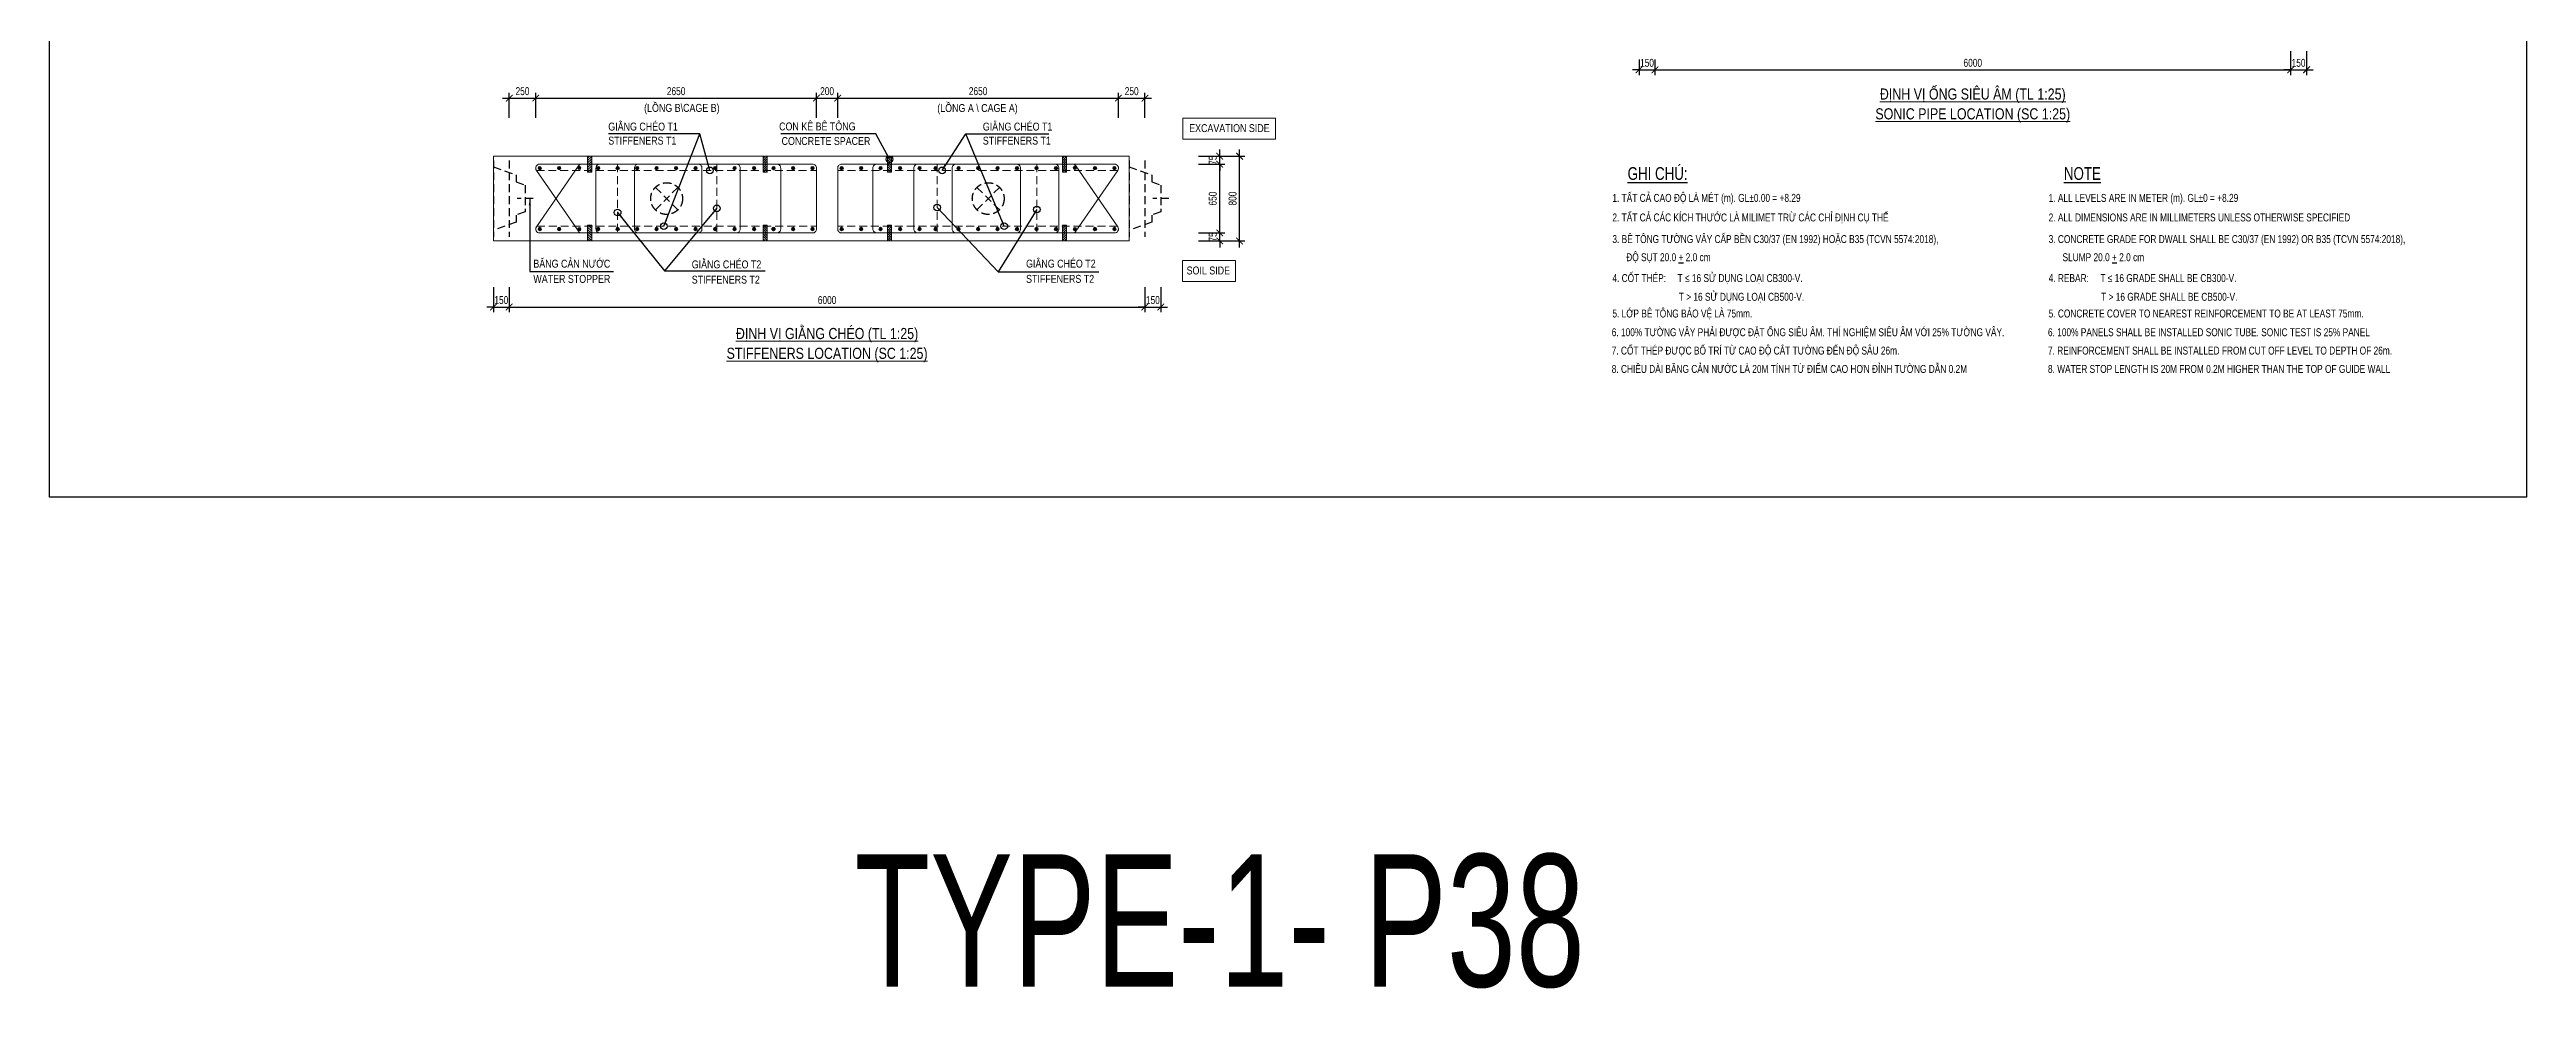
# Model space of a CAD drawing. Header units: millimetres. Extents: x 2746337 to 7547699, y -363432 to 15720.
# Drawn here: x 2746337 to 2839854, y -86668 to -51206 of the extents above; entities that cross this region are included whole.
import ezdxf
from ezdxf.enums import TextEntityAlignment as Align

# ---------------------------------------------------------------- set-up
doc = ezdxf.new("R2010")
doc.units = ezdxf.units.MM
doc.header["$LTSCALE"] = 1200
doc.header["$PDMODE"] = 3
doc.linetypes.add('HIDDEN', pattern=[0.375, 0.25, -0.125])
for name, color, linetype, lineweight in [('030_Label', 4, 'Continuous', 5), ('5', 5, 'Continuous', 13), ('BOUND', 3, 'Continuous', 20), ('CWS', 8, 'HIDDEN', 9), ('ENOTE', 2, 'Continuous', 15), ('K-THUOC', 1, 'Continuous', 18), ('LEADER', 8, 'Continuous', 9), ('MCT', 6, 'Continuous', 20), ('T2HI', 4, 'HIDDEN', 13), ('TEXTMA', 2, 'Continuous', 13), ('TEXTVN', 2, 'Continuous', 20), ('TIE', 4, 'Continuous', 13)]:
    doc.layers.add(name, color=color, linetype=linetype, lineweight=lineweight)
for name, color, linetype in [('CDC.04.HIDDEN', 8, 'HIDDEN'), ('CDC.06.TEXT', 2, 'Continuous'), ('CDC.11.NOTE', 8, 'Continuous'), ('MIE', 5, 'HIDDEN')]:
    doc.layers.add(name, color=color, linetype=linetype)
doc.styles.add('DB_Arial', font='arial.ttf', dxfattribs={"width": 0.8})
doc.styles.add('SMTEXT', font='arial.ttf', dxfattribs={"width": 0.75})
doc.styles.add('VNROMANS', font='VHAVAN.TTF', dxfattribs={"width": 0.8})
doc.dimstyles.new('BSV1-100', dxfattribs={"dimtxt": 300, "dimasz": 250, "dimexe": 200, "dimexo": 0, "dimgap": 108, "dimtad": 1, "dimdec": 0, "dimdsep": 46, "dimtxsty": 'SMTEXT', "dimblk": 'ARCHTICK', "dimcen": 100, "dimdle": 250, "dimclrd": 256, "dimclre": 256, "dimclrt": 1, "dimadec": 0, "dimazin": 0, "dimtfac": 1, "dimtdec": 0, "dimtix": 1, "dimtmove": 2, "dimatfit": 3, "dimfxl": 720, "dimfxlon": 1, "dimtolj": 1, "dimtzin": 0, "dimarcsym": 0})
doc.dimstyles.new('BSV25', dxfattribs={"dimtxt": 300, "dimasz": 250, "dimexe": 200, "dimexo": 0, "dimgap": 108, "dimtad": 1, "dimdec": 0, "dimlfac": 0.25, "dimdsep": 46, "dimtxsty": 'SMTEXT', "dimblk": 'ARCHTICK', "dimcen": 100, "dimdle": 250, "dimclrd": 256, "dimclre": 256, "dimclrt": 2, "dimadec": 0, "dimazin": 0, "dimtfac": 1, "dimtdec": 0, "dimtix": 1, "dimtmove": 2, "dimatfit": 3, "dimfxl": 800, "dimfxlon": 1, "dimtolj": 1, "dimtzin": 0, "dimarcsym": 0})

# ---------------------------------------------------------------- blocks, each defined once
blk = doc.blocks.new('_ArchTick')
at = {"color": 0, "linetype": 'ByBlock', "const_width": 0.15}
blk.add_lwpolyline([(-0.5, -0.5), (0.5, 0.5)], dxfattribs=at)
blk = doc.blocks.new('sp')
at = {"layer": '5', "lineweight": 20}
h = blk.add_hatch(dxfattribs=at)
h.set_pattern_fill('ANSI31', color=256, scale=500)
h.set_pattern_definition([(45, (0, 0), (-44.194, 44.194), [])])
h.paths.add_polyline_path([(80, 300), (-80, 300), (-80, -300), (80, -300)])
blk.add_lwpolyline([(-80, -300), (80, -300), (80, 300), (-80, 300)], close=True, dxfattribs=at)
blk = doc.blocks.new('mct1')
at = {"lineweight": 9}
h = blk.add_hatch(color=256, dxfattribs=at)
h.dxf.hatch_style = 1
h.paths.add_polyline_path([(-16, 0, 1), (16, 0, 1)])
blk.add_circle((0, 0), 16, dxfattribs=at)
blk = doc.blocks.new('cws800')
at = {"layer": 'CDC.04.HIDDEN'}
for p, q in [((-600, 1440), (-600, -1440)), ((0, 1440), (0, -1440))]:
    blk.add_line(p, q, dxfattribs=at)
for points in [[(0, 1200), (-860, 888), (-860, 627), (-1200, 507), (-1200, -507), (-860, -627), (-860, -888), (0, -1200)], [(-1500, 0), (-900, 0)]]:
    blk.add_lwpolyline(points, dxfattribs=at)
blk = doc.blocks.new('*D26')
at = {"layer": 'Defpoints', "color": 0, "transparency": 16777216}
for p in [(2763094, -60181), (2763694, -60181), (2763694, -60931)]:
    blk.add_point(p, dxfattribs=at)
at = {"layer": 'K-THUOC', "lineweight": -2, "transparency": 16777216}
for p, q in [((2763094, -60181), (2763094, -61131)), ((2763694, -60181), (2763694, -61131)), ((2763094, -60931), (2762844, -60931)), ((2763094, -60931), (2763694, -60931)), ((2763694, -60931), (2763944, -60931))]:
    blk.add_line(p, q, dxfattribs=at)
at = {"layer": 'K-THUOC', "lineweight": -2, "transparency": 16777216, "xscale": 250, "yscale": 250, "zscale": 250}
blk.add_blockref('_ArchTick', (2763094, -60931), dxfattribs=at)
at = {"layer": 'K-THUOC', "lineweight": -2, "transparency": 16777216, "xscale": 250, "yscale": 250, "zscale": 250, "rotation": 180}
blk.add_blockref('_ArchTick', (2763694, -60931), dxfattribs=at)
at = {"layer": 'K-THUOC', "color": 2, "transparency": 16777216, "insert": (2763394, -60670), "char_height": 300, "attachment_point": 5, "style": 'SMTEXT'}
blk.add_mtext('\\A1;150', dxfattribs=at)
blk = doc.blocks.new('*D27')
at = {"layer": 'Defpoints', "color": 0, "transparency": 16777216}
for p in [(2787694, -60181), (2788294, -60181), (2788294, -60931)]:
    blk.add_point(p, dxfattribs=at)
at = {"layer": 'K-THUOC', "lineweight": -2, "transparency": 16777216}
for p, q in [((2787694, -60181), (2787694, -61131)), ((2788294, -60181), (2788294, -61131)), ((2787694, -60931), (2787444, -60931)), ((2787694, -60931), (2788294, -60931)), ((2788294, -60931), (2788544, -60931))]:
    blk.add_line(p, q, dxfattribs=at)
at = {"layer": 'K-THUOC', "lineweight": -2, "transparency": 16777216, "xscale": 250, "yscale": 250, "zscale": 250}
blk.add_blockref('_ArchTick', (2787694, -60931), dxfattribs=at)
at = {"layer": 'K-THUOC', "lineweight": -2, "transparency": 16777216, "xscale": 250, "yscale": 250, "zscale": 250, "rotation": 180}
blk.add_blockref('_ArchTick', (2788294, -60931), dxfattribs=at)
at = {"layer": 'K-THUOC', "color": 2, "transparency": 16777216, "insert": (2787994, -60670), "char_height": 300, "attachment_point": 5, "style": 'SMTEXT'}
blk.add_mtext('\\A1;150', dxfattribs=at)
blk = doc.blocks.new('*D28')
at = {"layer": 'Defpoints', "color": 0, "transparency": 16777216}
for p in [(2763694, -60181), (2787694, -60181), (2787694, -60931)]:
    blk.add_point(p, dxfattribs=at)
at = {"layer": 'K-THUOC', "lineweight": -2, "transparency": 16777216}
for p, q in [((2763694, -60181), (2763694, -61131)), ((2787694, -60181), (2787694, -61131)), ((2763444, -60931), (2787944, -60931))]:
    blk.add_line(p, q, dxfattribs=at)
at = {"layer": 'K-THUOC', "lineweight": -2, "transparency": 16777216, "xscale": 250, "yscale": 250, "zscale": 250, "rotation": 180}
blk.add_blockref('_ArchTick', (2763694, -60931), dxfattribs=at)
at = {"layer": 'K-THUOC', "lineweight": -2, "transparency": 16777216, "xscale": 250, "yscale": 250, "zscale": 250}
blk.add_blockref('_ArchTick', (2787694, -60931), dxfattribs=at)
at = {"layer": 'K-THUOC', "color": 2, "transparency": 16777216, "insert": (2775694, -60670), "char_height": 300, "attachment_point": 5, "style": 'SMTEXT'}
blk.add_mtext('\\A1;6000', dxfattribs=at)
blk = doc.blocks.new('*D29')
at = {"layer": 'Defpoints', "color": 0, "transparency": 16777216}
for p in [(2764694, -53041), (2763694, -53791), (2764694, -53791)]:
    blk.add_point(p, dxfattribs=at)
at = {"layer": 'K-THUOC', "lineweight": -2, "transparency": 16777216}
for p, q in [((2763444, -53041), (2764944, -53041)), ((2763694, -53791), (2763694, -52841)), ((2764694, -53791), (2764694, -52841))]:
    blk.add_line(p, q, dxfattribs=at)
at = {"layer": 'K-THUOC', "lineweight": -2, "transparency": 16777216, "xscale": 250, "yscale": 250, "zscale": 250, "rotation": 180}
blk.add_blockref('_ArchTick', (2763694, -53041), dxfattribs=at)
at = {"layer": 'K-THUOC', "lineweight": -2, "transparency": 16777216, "xscale": 250, "yscale": 250, "zscale": 250}
blk.add_blockref('_ArchTick', (2764694, -53041), dxfattribs=at)
at = {"layer": 'K-THUOC', "color": 2, "transparency": 16777216, "insert": (2764194, -52780), "char_height": 300, "attachment_point": 5, "style": 'SMTEXT'}
blk.add_mtext('\\A1;250', dxfattribs=at)
blk = doc.blocks.new('*D30')
at = {"layer": 'Defpoints', "color": 0, "transparency": 16777216}
for p in [(2775294, -53041), (2764694, -53791), (2775294, -53791)]:
    blk.add_point(p, dxfattribs=at)
at = {"layer": 'K-THUOC', "lineweight": -2, "transparency": 16777216}
for p, q in [((2764444, -53041), (2775544, -53041)), ((2764694, -53791), (2764694, -52841)), ((2775294, -53791), (2775294, -52841))]:
    blk.add_line(p, q, dxfattribs=at)
at = {"layer": 'K-THUOC', "lineweight": -2, "transparency": 16777216, "xscale": 250, "yscale": 250, "zscale": 250, "rotation": 180}
blk.add_blockref('_ArchTick', (2764694, -53041), dxfattribs=at)
at = {"layer": 'K-THUOC', "lineweight": -2, "transparency": 16777216, "xscale": 250, "yscale": 250, "zscale": 250}
blk.add_blockref('_ArchTick', (2775294, -53041), dxfattribs=at)
at = {"layer": 'K-THUOC', "color": 2, "transparency": 16777216, "insert": (2769994, -52780), "char_height": 300, "attachment_point": 5, "style": 'SMTEXT'}
blk.add_mtext('\\A1;2650', dxfattribs=at)
blk = doc.blocks.new('*D31')
at = {"layer": 'Defpoints', "color": 0, "transparency": 16777216}
for p in [(2776094, -53041), (2775294, -53791), (2776094, -53791)]:
    blk.add_point(p, dxfattribs=at)
at = {"layer": 'K-THUOC', "lineweight": -2, "transparency": 16777216}
for p, q in [((2775044, -53041), (2776344, -53041)), ((2775294, -53791), (2775294, -52841)), ((2776094, -53791), (2776094, -52841))]:
    blk.add_line(p, q, dxfattribs=at)
at = {"layer": 'K-THUOC', "lineweight": -2, "transparency": 16777216, "xscale": 250, "yscale": 250, "zscale": 250, "rotation": 180}
blk.add_blockref('_ArchTick', (2775294, -53041), dxfattribs=at)
at = {"layer": 'K-THUOC', "lineweight": -2, "transparency": 16777216, "xscale": 250, "yscale": 250, "zscale": 250}
blk.add_blockref('_ArchTick', (2776094, -53041), dxfattribs=at)
at = {"layer": 'K-THUOC', "color": 2, "transparency": 16777216, "insert": (2775694, -52780), "char_height": 300, "attachment_point": 5, "style": 'SMTEXT'}
blk.add_mtext('\\A1;200', dxfattribs=at)
blk = doc.blocks.new('*D32')
at = {"layer": 'Defpoints', "color": 0, "transparency": 16777216}
for p in [(2786694, -53041), (2776094, -53791), (2786694, -53791)]:
    blk.add_point(p, dxfattribs=at)
at = {"layer": 'K-THUOC', "lineweight": -2, "transparency": 16777216}
for p, q in [((2775844, -53041), (2786944, -53041)), ((2776094, -53791), (2776094, -52841)), ((2786694, -53791), (2786694, -52841))]:
    blk.add_line(p, q, dxfattribs=at)
at = {"layer": 'K-THUOC', "lineweight": -2, "transparency": 16777216, "xscale": 250, "yscale": 250, "zscale": 250, "rotation": 180}
blk.add_blockref('_ArchTick', (2776094, -53041), dxfattribs=at)
at = {"layer": 'K-THUOC', "lineweight": -2, "transparency": 16777216, "xscale": 250, "yscale": 250, "zscale": 250}
blk.add_blockref('_ArchTick', (2786694, -53041), dxfattribs=at)
at = {"layer": 'K-THUOC', "color": 2, "transparency": 16777216, "insert": (2781394, -52780), "char_height": 300, "attachment_point": 5, "style": 'SMTEXT'}
blk.add_mtext('\\A1;2650', dxfattribs=at)
blk = doc.blocks.new('*D33')
at = {"layer": 'Defpoints', "color": 0, "transparency": 16777216}
for p in [(2787694, -53041), (2786694, -53791), (2787694, -53791)]:
    blk.add_point(p, dxfattribs=at)
at = {"layer": 'K-THUOC', "lineweight": -2, "transparency": 16777216}
for p, q in [((2786444, -53041), (2787944, -53041)), ((2786694, -53791), (2786694, -52841)), ((2787694, -53791), (2787694, -52841))]:
    blk.add_line(p, q, dxfattribs=at)
at = {"layer": 'K-THUOC', "lineweight": -2, "transparency": 16777216, "xscale": 250, "yscale": 250, "zscale": 250, "rotation": 180}
blk.add_blockref('_ArchTick', (2786694, -53041), dxfattribs=at)
at = {"layer": 'K-THUOC', "lineweight": -2, "transparency": 16777216, "xscale": 250, "yscale": 250, "zscale": 250}
blk.add_blockref('_ArchTick', (2787694, -53041), dxfattribs=at)
at = {"layer": 'K-THUOC', "color": 2, "transparency": 16777216, "insert": (2787194, -52780), "char_height": 300, "attachment_point": 5, "style": 'SMTEXT'}
blk.add_mtext('\\A1;250', dxfattribs=at)
blk = doc.blocks.new('*D34')
at = {"layer": 'Defpoints', "color": 0, "transparency": 16777216}
for p in [(2789767, -55235), (2791267, -55235), (2789767, -58435)]:
    blk.add_point(p, dxfattribs=at)
at = {"layer": 'K-THUOC', "lineweight": -2, "transparency": 16777216}
for p, q in [((2791267, -58685), (2791267, -54985)), ((2790467, -55235), (2791467, -55235)), ((2790467, -58435), (2791467, -58435))]:
    blk.add_line(p, q, dxfattribs=at)
at = {"layer": 'K-THUOC', "lineweight": -2, "transparency": 16777216, "xscale": 250, "yscale": 250, "zscale": 250}
for p, rotation in [((2791267, -55235), 90), ((2791267, -58435), 270)]:
    blk.add_blockref('_ArchTick', p, dxfattribs=dict(at, rotation=rotation))
at = {"layer": 'K-THUOC', "color": 2, "transparency": 16777216, "insert": (2791005, -56835), "char_height": 300, "attachment_point": 5, "rotation": 90, "style": 'SMTEXT'}
blk.add_mtext('\\A1;800', dxfattribs=at)
blk = doc.blocks.new('*D35')
at = {"layer": 'Defpoints', "color": 0, "transparency": 16777216}
for p in [(2789409, -58435), (2789767, -58135), (2790517, -58135)]:
    blk.add_point(p, dxfattribs=at)
at = {"layer": 'K-THUOC', "lineweight": -2, "transparency": 16777216}
for p, q in [((2790517, -58135), (2790517, -57885)), ((2789717, -58435), (2790717, -58435)), ((2789767, -58135), (2790717, -58135)), ((2790517, -58435), (2790517, -58135)), ((2790517, -58435), (2790517, -58685))]:
    blk.add_line(p, q, dxfattribs=at)
at = {"layer": 'K-THUOC', "lineweight": -2, "transparency": 16777216, "xscale": 250, "yscale": 250, "zscale": 250}
for p, rotation in [((2790517, -58135), 270), ((2790517, -58435), 90)]:
    blk.add_blockref('_ArchTick', p, dxfattribs=dict(at, rotation=rotation))
at = {"layer": 'K-THUOC', "color": 2, "transparency": 16777216, "insert": (2790256, -58285), "char_height": 300, "attachment_point": 5, "rotation": 90, "style": 'SMTEXT'}
blk.add_mtext('\\A1;75', dxfattribs=at)
blk = doc.blocks.new('*D36')
at = {"layer": 'Defpoints', "color": 0, "transparency": 16777216}
for p in [(2789409, -55535), (2790517, -55535), (2789409, -58135)]:
    blk.add_point(p, dxfattribs=at)
at = {"layer": 'K-THUOC', "lineweight": -2, "transparency": 16777216}
for p, q in [((2789717, -55535), (2790717, -55535)), ((2790517, -58385), (2790517, -55285)), ((2789717, -58135), (2790717, -58135))]:
    blk.add_line(p, q, dxfattribs=at)
at = {"layer": 'K-THUOC', "lineweight": -2, "transparency": 16777216, "xscale": 250, "yscale": 250, "zscale": 250}
for p, rotation in [((2790517, -55535), 90), ((2790517, -58135), 270)]:
    blk.add_blockref('_ArchTick', p, dxfattribs=dict(at, rotation=rotation))
at = {"layer": 'K-THUOC', "color": 2, "transparency": 16777216, "insert": (2790255, -56835), "char_height": 300, "attachment_point": 5, "rotation": 90, "style": 'SMTEXT'}
blk.add_mtext('\\A1;650', dxfattribs=at)
blk = doc.blocks.new('*D37')
at = {"layer": 'Defpoints', "color": 0, "transparency": 16777216}
for p in [(2789409, -55235), (2789409, -55535), (2790517, -55235)]:
    blk.add_point(p, dxfattribs=at)
at = {"layer": 'K-THUOC', "lineweight": -2, "transparency": 16777216}
for p, q in [((2790517, -55235), (2790517, -54985)), ((2789717, -55235), (2790717, -55235)), ((2789717, -55535), (2790717, -55535)), ((2790517, -55535), (2790517, -55235)), ((2790517, -55535), (2790517, -55785))]:
    blk.add_line(p, q, dxfattribs=at)
at = {"layer": 'K-THUOC', "lineweight": -2, "transparency": 16777216, "xscale": 250, "yscale": 250, "zscale": 250}
for p, rotation in [((2790517, -55235), 270), ((2790517, -55535), 90)]:
    blk.add_blockref('_ArchTick', p, dxfattribs=dict(at, rotation=rotation))
at = {"layer": 'K-THUOC', "color": 2, "transparency": 16777216, "insert": (2790256, -55385), "char_height": 300, "attachment_point": 5, "rotation": 90, "style": 'SMTEXT'}
blk.add_mtext('\\A1;75', dxfattribs=at)
blk = doc.blocks.new('A$C7e6bd379')
at = {"layer": 'CDC.06.TEXT', "linetype": 'Continuous', "style": 'SMTEXT', "width": 0.75}
for s, p in [('%%UGHI CHÚ:', (0, 480)), ('%%UNOTE', (16471, 480))]:
    blk.add_text(s, height=480, dxfattribs=at).set_placement(p, align=Align.TOP_LEFT)
at = {"layer": 'CDC.06.TEXT', "style": 'SMTEXT', "width": 0.75}
for s, p in [('1. TẤT CẢ CAO ĐỘ LÀ MÉT (m). GL%%P0.00 = +8.29 ', (-576, -831)), ('1. ALL LEVELS ARE IN METER (m). GL%%P0 = +8.29 ', (15895, -831)), ('2. TẤT CẢ CÁC KÍCH THƯỚC LÀ MILIMET TRỪ CÁC CHỈ ĐỊNH CỤ THỂ', (-576, -1570)), ('2. ALL DIMENSIONS ARE IN MILLIMETERS UNLESS OTHERWISE SPECIFIED', (15895, -1570)), ('3. BÊ TÔNG TƯỜNG VÂY CẤP BỀN C30/37 (EN 1992) HOẶC B35 (TCVN 5574:2018),', (-576, -2387)), ('ĐỘ SỤT 20.0 %%U+%%U 2.0 cm', (-53, -3072)), ('3. CONCRETE GRADE FOR DWALL SHALL BE C30/37 (EN 1992) OR B35 (TCVN 5574:2018),', (15895, -2387)), ('SLUMP 20.0 %%U+%%U 2.0 cm', (16418, -3072)), ('4. CỐT THÉP:     T ≤ 16 SỬ DỤNG LOẠI CB300-V.', (-576, -3860)), ('4. REBAR:     T ≤ 16 GRADE SHALL BE CB300-V.', (15895, -3860)), ('                             T > 16 SỬ DỤNG LOẠI CB500-V.', (-601, -4567)), ('                       T > 16 GRADE SHALL BE CB500-V.', (15869, -4567)), ('6. 100%%% TƯỜNG VÂY PHẢI ĐƯỢC ĐẶT ỐNG SIÊU ÂM. THÍ NGHIỆM SIÊU ÂM VỚI 25%%% TƯỜNG VÂY.', (-601, -5905)), ('5. LỚP BÊ TÔNG BẢO VỆ LÀ 75mm.', (-576, -5198)), ('6. 100%%% PANELS SHALL BE INSTALLED SONIC TUBE. SONIC TEST IS 25%%% PANEL ', (15869, -5905)), ('5. CONCRETE COVER TO NEAREST REINFORCEMENT TO BE AT LEAST 75mm.', (15895, -5198)), ('7. CỐT THÉP ĐƯỢC BỐ TRÍ TỪ CAO ĐỘ CẮT TƯỜNG ĐẾN ĐỘ SÂU 26m. ', (-601, -6598)), ('7. REINFORCEMENT SHALL BE INSTALLED FROM CUT OFF LEVEL TO DEPTH OF 26m. ', (15869, -6598)), ('8. CHIỀU DÀI BĂNG CẢN NƯỚC LÀ 20M TÍNH TỪ ĐIỂM CAO HƠN ĐỈNH TƯỜNG DẪN 0.2M', (-601, -7291)), ('8. WATER STOP LENGTH IS 20M FROM 0.2M HIGHER THAN THE TOP OF GUIDE WALL', (15869, -7291))]:
    blk.add_text(s, height=300, dxfattribs=at).set_placement(p)
blk = doc.blocks.new('*D1079')
at = {"layer": 'Defpoints', "color": 0, "transparency": 16777216}
for p in [(2806350, -51587), (2806950, -51587), (2806950, -51971)]:
    blk.add_point(p, dxfattribs=at)
at = {"layer": 'K-THUOC', "lineweight": -2, "transparency": 16777216}
for p, q in [((2806350, -51971), (2806100, -51971)), ((2806350, -51587), (2806350, -52171)), ((2806350, -51971), (2806950, -51971)), ((2806950, -51587), (2806950, -52171)), ((2806950, -51971), (2807200, -51971))]:
    blk.add_line(p, q, dxfattribs=at)
at = {"layer": 'K-THUOC', "lineweight": -2, "transparency": 16777216, "xscale": 250, "yscale": 250, "zscale": 250}
blk.add_blockref('_ArchTick', (2806350, -51971), dxfattribs=at)
at = {"layer": 'K-THUOC', "lineweight": -2, "transparency": 16777216, "xscale": 250, "yscale": 250, "zscale": 250, "rotation": 180}
blk.add_blockref('_ArchTick', (2806950, -51971), dxfattribs=at)
at = {"layer": 'K-THUOC', "color": 2, "transparency": 16777216, "insert": (2806650, -51710), "char_height": 300, "attachment_point": 5, "style": 'SMTEXT'}
blk.add_mtext('\\A1;150', dxfattribs=at)
blk = doc.blocks.new('*D1085')
at = {"layer": 'Defpoints', "color": 0, "transparency": 16777216}
for p in [(2806950, -51587), (2830950, -51587), (2830950, -51971)]:
    blk.add_point(p, dxfattribs=at)
at = {"layer": 'K-THUOC', "lineweight": -2, "transparency": 16777216}
for p, q in [((2806700, -51971), (2831200, -51971)), ((2806950, -51587), (2806950, -52171)), ((2830950, -51587), (2830950, -52171))]:
    blk.add_line(p, q, dxfattribs=at)
at = {"layer": 'K-THUOC', "lineweight": -2, "transparency": 16777216, "xscale": 250, "yscale": 250, "zscale": 250, "rotation": 180}
blk.add_blockref('_ArchTick', (2806950, -51971), dxfattribs=at)
at = {"layer": 'K-THUOC', "lineweight": -2, "transparency": 16777216, "xscale": 250, "yscale": 250, "zscale": 250}
blk.add_blockref('_ArchTick', (2830950, -51971), dxfattribs=at)
at = {"layer": 'K-THUOC', "color": 2, "transparency": 16777216, "insert": (2818950, -51710), "char_height": 300, "attachment_point": 5, "style": 'SMTEXT'}
blk.add_mtext('\\A1;6000', dxfattribs=at)
blk = doc.blocks.new('*D1086')
at = {"layer": 'Defpoints', "color": 0, "transparency": 16777216}
for p in [(2830950, -51262), (2831550, -51262), (2831550, -51971)]:
    blk.add_point(p, dxfattribs=at)
at = {"layer": 'K-THUOC', "lineweight": -2, "transparency": 16777216}
for p, q in [((2830950, -51262), (2830950, -52171)), ((2831550, -51262), (2831550, -52171)), ((2830950, -51971), (2830700, -51971)), ((2830950, -51971), (2831550, -51971)), ((2831550, -51971), (2831800, -51971))]:
    blk.add_line(p, q, dxfattribs=at)
at = {"layer": 'K-THUOC', "lineweight": -2, "transparency": 16777216, "xscale": 250, "yscale": 250, "zscale": 250}
blk.add_blockref('_ArchTick', (2830950, -51971), dxfattribs=at)
at = {"layer": 'K-THUOC', "lineweight": -2, "transparency": 16777216, "xscale": 250, "yscale": 250, "zscale": 250, "rotation": 180}
blk.add_blockref('_ArchTick', (2831550, -51971), dxfattribs=at)
at = {"layer": 'K-THUOC', "color": 2, "transparency": 16777216, "insert": (2831250, -51710), "char_height": 300, "attachment_point": 5, "style": 'SMTEXT'}
blk.add_mtext('\\A1;150', dxfattribs=at)

msp = doc.modelspace()

# ---------------------------------------------------------------- linework, layer by layer
msp.add_lwpolyline([(2746337, 9038.3), (2839854.3, 9038.3), (2839854.3, -68114), (2746337, -68114)], close=True)
at = {"layer": 'BOUND'}
msp.add_lwpolyline([(2763093.5, -58435), (2787093.5, -58435), (2787093.5, -55235), (2763093.5, -55235)], close=True, dxfattribs=at)
at = {"layer": 'ENOTE'}
for points in [[(2789125.5, -53792.5), (2792625.5, -53792.5), (2792625.5, -54592.5), (2789125.5, -54592.5)], [(2789114.9, -59169.1), (2791114.9, -59169.1), (2791114.9, -59969.1), (2789114.9, -59969.1)]]:
    msp.add_lwpolyline(points, close=True, dxfattribs=at)
at = {"layer": 'MIE'}
for p, q in [((2769212, -57259.3), (2770060.6, -56410.7)), ((2769212, -56410.7), (2770060.6, -57259.3)), ((2782201.6, -57259.3), (2781353.1, -56410.7)), ((2782201.6, -56410.7), (2781353.1, -57259.3))]:
    msp.add_line(p, q, dxfattribs=at)
for centre in [(2769636.3, -56835), (2781777.4, -56835)]:
    msp.add_circle(centre, 600, dxfattribs=at)
at = {"layer": 'T2HI'}
for p, q in [((2764720, -55770.1), (2775292.1, -55770.1)), ((2767786, -55535), (2767786, -58135)), ((2771533.3, -55535), (2771533.3, -58135)), ((2786667, -55770.1), (2776095, -55770.1)), ((2779849.4, -55535), (2779849.4, -58135)), ((2783608.6, -55535), (2783608.6, -58135)), ((2764736.1, -57876.5), (2775293.5, -57876.5)), ((2786650.9, -57876.5), (2776093.5, -57876.5))]:
    msp.add_line(p, q, dxfattribs=at)
at = {"layer": 'TIE'}
for points in [[(2767028.1, -55535), (2766428.1, -55535, 0.2467092), (2766304.6, -55599.9), (2764720, -57899.9, 0.6042234), (2764843.5, -58135), (2775143.5, -58135, 0.4142136), (2775293.5, -57985), (2775293.5, -55685, 0.4142136), (2775143.5, -55535), (2764843.5, -55535, 0.6042234), (2764720, -55770.1), (2766304.6, -58070.1, 0.2467092), (2766428.1, -58135), (2767028.1, -58135)], [(2767568.3, -58135), (2767118.3, -58135, -0.4142136), (2766968.3, -57985), (2766968.3, -55685, -0.4142136), (2767118.3, -55535), (2767568.3, -55535)], [(2769019.9, -58135), (2768569.9, -58135, -0.4142136), (2768419.9, -57985), (2768419.9, -55685, -0.4142136), (2768569.9, -55535), (2769019.9, -55535)], [(2770370.2, -58135), (2770820.2, -58135, 0.4142136), (2770970.2, -57985), (2770970.2, -55685, 0.4142136), (2770820.2, -55535), (2770370.2, -55535)], [(2771817, -58135), (2772267, -58135, 0.4142136), (2772417, -57985), (2772417, -55685, 0.4142136), (2772267, -55535), (2771817, -55535)], [(2773341.4, -58135), (2773791.4, -58135, 0.4142136), (2773941.4, -57985), (2773941.4, -55685, 0.4142136), (2773791.4, -55535), (2773341.4, -55535)], [(2784358.9, -58135), (2784958.9, -58135, 0.2467092), (2785082.4, -58070.1), (2786667, -55770.1, 0.6042234), (2786543.5, -55535), (2776243.5, -55535, 0.4142136), (2776093.5, -55685), (2776093.5, -57985, 0.4142136), (2776243.5, -58135), (2786543.5, -58135, 0.6042234), (2786667, -57899.9), (2785082.4, -55599.9, 0.2467092), (2784958.9, -55535), (2784358.9, -55535)], [(2778024, -58135), (2777574, -58135, -0.4142136), (2777424, -57985), (2777424, -55685, -0.4142136), (2777574, -55535), (2778024, -55535)], [(2779570.1, -58135), (2779120.1, -58135, -0.4142136), (2778970.1, -57985), (2778970.1, -55685, -0.4142136), (2779120.1, -55535), (2779570.1, -55535)], [(2781016.8, -58135), (2780566.8, -58135, -0.4142136), (2780416.8, -57985), (2780416.8, -55685, -0.4142136), (2780566.8, -55535), (2781016.8, -55535)], [(2782393.7, -58135), (2782843.7, -58135, 0.4142136), (2782993.7, -57985), (2782993.7, -55685, 0.4142136), (2782843.7, -55535), (2782393.7, -55535)], [(2783842.8, -58135), (2784292.8, -58135, 0.4142136), (2784442.8, -57985), (2784442.8, -55685, 0.4142136), (2784292.8, -55535), (2783842.8, -55535)]]:
    msp.add_lwpolyline(points, format="xyb", dxfattribs=at)

# ---------------------------------------------------------------- block references
at = {"layer": 'CDC.11.NOTE'}
msp.add_blockref('A$C7e6bd379', (2805919.1, -56127.9), dxfattribs=at)
at = {"layer": 'CWS', "xscale": -1}
for p in [(2763093.5, -56835), (2787093.5, -56835)]:
    msp.add_blockref('cws800', p, dxfattribs=at)
at = {"layer": 'ENOTE'}
for p in [(2766730, -55535), (2773355, -55535)]:
    msp.add_blockref('sp', p, dxfattribs=at)
at = {"layer": 'ENOTE', "xscale": -1}
for p in [(2778050.1, -55535), (2784657.1, -55535)]:
    msp.add_blockref('sp', p, dxfattribs=at)
at = {"layer": 'ENOTE', "xscale": -1, "rotation": 180}
for p in [(2766730, -58135), (2773355, -58135)]:
    msp.add_blockref('sp', p, dxfattribs=at)
at = {"layer": 'ENOTE', "rotation": 180}
for p in [(2778050.1, -58135), (2784657.1, -58135)]:
    msp.add_blockref('sp', p, dxfattribs=at)
at = {"layer": 'MCT', "yscale": 4, "zscale": 4}
for p, xscale in [((2764843.5, -55685), 4), ((2765579.2, -55685), 4), ((2766337.2, -55679), 4), ((2767050.7, -55685), 4), ((2767786.4, -55685), 4), ((2768522.1, -55685), 4), ((2769257.8, -55685), 4), ((2769993.5, -55685), 4), ((2770729.2, -55685), 4), ((2771464.9, -55685), 4), ((2772200.7, -55685), 4), ((2772936.4, -55685), 4), ((2773672.1, -55685), 4), ((2774407.8, -55685), 4), ((2775143.5, -55685), 4), ((2776243.5, -55685), -4), ((2776979.2, -55685), -4), ((2777714.9, -55685), -4), ((2778450.7, -55685), -4), ((2779186.4, -55685), -4), ((2779790.6, -55685), -4), ((2780657.8, -55685), -4), ((2781393.5, -55685), -4), ((2782129.2, -55685), -4), ((2782864.9, -55685), -4), ((2783600.7, -55685), -4), ((2784336.4, -55685), -4), ((2785049.8, -55679), -4), ((2785807.8, -55685), -4), ((2786543.5, -55685), -4)]:
    msp.add_blockref('mct1', p, dxfattribs=dict(at, xscale=xscale))
at = {"layer": 'MCT', "yscale": 4, "zscale": 4, "rotation": 180}
for p, xscale in [((2764843.5, -57985), -4), ((2765579.2, -57985), -4), ((2766337.2, -57991), -4), ((2767050.7, -57985), -4), ((2767786.4, -57985), -4), ((2768522.1, -57985), -4), ((2769257.8, -57985), -4), ((2769993.5, -57985), -4), ((2770729.2, -57985), -4), ((2771464.9, -57985), -4), ((2772200.7, -57985), -4), ((2772936.4, -57985), -4), ((2774407.8, -57985), -4), ((2775143.5, -57985), -4), ((2776243.5, -57985), 4), ((2776979.2, -57985), 4), ((2777714.9, -57985), 4), ((2778450.7, -57985), 4), ((2779186.4, -57985), 4), ((2779790.6, -57985), 4), ((2780657.8, -57985), 4), ((2781393.5, -57985), 4), ((2782129.2, -57985), 4), ((2782864.9, -57985), 4), ((2783600.7, -57985), 4), ((2784336.4, -57985), 4), ((2785049.8, -57991), 4), ((2785807.8, -57985), 4), ((2786543.5, -57985), 4)]:
    msp.add_blockref('mct1', p, dxfattribs=dict(at, xscale=xscale))
at = {"layer": 'T2HI', "ltscale": 1000, "xscale": -4, "yscale": 4, "zscale": 4, "rotation": 180}
msp.add_blockref('mct1', (2773672.1, -57985), dxfattribs=at)

# ---------------------------------------------------------------- texts
at = {"layer": '030_Label', "style": 'VNROMANS', "width": 0.7}
msp.add_text('type-1- p38', height=5000, dxfattribs=at).set_placement((2790516.6, -84097), align=Align.MIDDLE_CENTER)
at = {"layer": 'TEXTMA', "style": 'DB_Arial', "width": 0.8}
for s, p in [('WATER STOPPER', (2764604.7, -60019.1)), ('BĂNG CẢN NƯỚC', (2764604.7, -59444.1))]:
    msp.add_text(s, height=300, rotation=360, dxfattribs=at).set_placement(p)
at = {"layer": 'TEXTVN', "style": 'DB_Arial', "width": 0.8}
for s, p in [('(LỒNG B\\CAGE B)', (2768785.4, -53559.5)), ('(LỒNG A \\ CAGE A)', (2779854.1, -53565)), ('GIẰNG CHÉO T1', (2767433.1, -54266)), ('CON KÊ BÊ TÔNG', (2773882.4, -54260.6)), ('GIẰNG CHÉO T1', (2781573.5, -54266)), ('STIFFENERS T1', (2767433.1, -54796)), (' CONCRETE SPACER', (2773882.4, -54810.6)), ('STIFFENERS T1', (2781573.5, -54796)), ('STIFFENERS T2', (2770583.9, -60046.5)), ('GIẰNG CHÉO T2', (2770583.9, -59471.5)), ('STIFFENERS T2', (2783206.6, -60016.8)), ('GIẰNG CHÉO T2', (2783206.6, -59441.8))]:
    msp.add_text(s, height=300, rotation=360, dxfattribs=at).set_placement(p)
for s, p in [('%%UĐỊNH VỊ ỐNG SIÊU ÂM (TL 1:25)', (2818949.7, -52886.4)), ('%%USONIC PIPE LOCATION (SC 1:25)', (2818949.7, -53686.4)), ('%%UĐỊNH VỊ GIẰNG CHÉO (TL 1:25)', (2775693.5, -61931.1)), ('%%USTIFFENERS LOCATION (SC 1:25)', (2775693.5, -62731.1))]:
    msp.add_text(s, height=420, rotation=360, dxfattribs=at).set_placement(p, align=Align.MIDDLE)
msp.add_text('EXCAVATION SIDE', height=300, dxfattribs=at).set_placement((2789364.7, -54324.1))
msp.add_text('SOIL SIDE', height=300, dxfattribs=at).set_placement((2790907.1, -59700.7), align=Align.RIGHT)

# ---------------------------------------------------------------- dimensions: what is measured, and where the dimension line sits
at = {"layer": 'K-THUOC'}
for base, p1, p2, picture, middle in [((2831549.7, -51971), (2830949.7, -51261.9), (2831549.7, -51261.9), '*D1086', (2831249.7, -51709.8)), ((2806949.7, -51971), (2806349.7, -51587.2), (2806949.7, -51587.2), '*D1079', (2806649.7, -51709.8)), ((2830949.7, -51971), (2806949.7, -51587.2), (2830949.7, -51587.2), '*D1085', (2818949.7, -51709.8)), ((2764693.5, -53040.7), (2763693.5, -53790.7), (2764693.5, -53790.7), '*D29', (2764193.5, -52779.6)), ((2775293.5, -53040.7), (2764693.5, -53790.7), (2775293.5, -53790.7), '*D30', (2769993.5, -52779.6)), ((2776093.5, -53040.7), (2775293.5, -53790.7), (2776093.5, -53790.7), '*D31', (2775693.5, -52779.6)), ((2786693.5, -53040.7), (2776093.5, -53790.7), (2786693.5, -53790.7), '*D32', (2781393.5, -52779.6)), ((2787693.5, -53040.7), (2786693.5, -53790.7), (2787693.5, -53790.7), '*D33', (2787193.5, -52779.6)), ((2763693.5, -60931.1), (2763093.5, -60181.1), (2763693.5, -60181.1), '*D26', (2763393.5, -60670)), ((2787693.5, -60931.1), (2763693.5, -60181.1), (2787693.5, -60181.1), '*D28', (2775693.5, -60670)), ((2788293.5, -60931.1), (2787693.5, -60181.1), (2788293.5, -60181.1), '*D27', (2787993.5, -60670))]:
    dim = msp.add_linear_dim(base=base, p1=p1, p2=p2, dimstyle='BSV25', dxfattribs=at)
    dim.commit()
    dim.dimension.update_dxf_attribs({"geometry": picture, "text_midpoint": middle})
for base, p1, p2, picture, middle in [((2790516.7, -55235), (2789408.6, -55535), (2789408.6, -55235), '*D37', (2790256.1, -55385)), ((2791266.7, -55235), (2789766.7, -58435), (2789766.7, -55235), '*D34', (2791005.5, -56835)), ((2790516.7, -55535), (2789408.6, -58135), (2789408.6, -55535), '*D36', (2790255.5, -56835)), ((2790516.7, -58135), (2789408.6, -58435), (2789766.7, -58135), '*D35', (2790256.1, -58285))]:
    dim = msp.add_linear_dim(base=base, p1=p1, p2=p2, angle=90, dimstyle='BSV25', dxfattribs=at)
    dim.commit()
    dim.dimension.update_dxf_attribs({"geometry": picture, "text_midpoint": middle})

# ---------------------------------------------------------------- leaders
at = {"layer": 'CDC.11.NOTE'}
msp.add_leader([(2764470.4, -56835), (2764470.4, -59584.4), (2767623.8, -59584.4)], dimstyle='BSV1-100', override={"dimgap": 108, "dimtad": 0}, dxfattribs=at)
at = {"layer": 'LEADER'}
for points in [[(2771270.2, -55770.1), (2770892.1, -54390.1), (2767439.6, -54390.1)], [(2769533.9, -57876.5), (2770892.1, -54390.1), (2767439.6, -54390.1)], [(2778054, -55351.1), (2777539.9, -54390.1), (2773953.5, -54390.1)], [(2780034.6, -55770.1), (2780926, -54390.1), (2784072, -54390.1)], [(2782384.7, -57876.5), (2780926, -54390.1), (2784072, -54390.1)], [(2767786, -57358.1), (2769561.1, -59560.2), (2773361.1, -59560.2)], [(2771533.3, -57202.8), (2769561.1, -59560.2), (2773361.1, -59560.2)], [(2779849.4, -57173.7), (2782158, -59595.9), (2785958, -59595.9)], [(2783608.6, -57251.5), (2782158, -59595.9), (2785958, -59595.9)]]:
    msp.add_leader(points, dimstyle='BSV25', override={"dimldrblk": 'Origin'}, dxfattribs=at)

doc.saveas('drawing.dxf')
